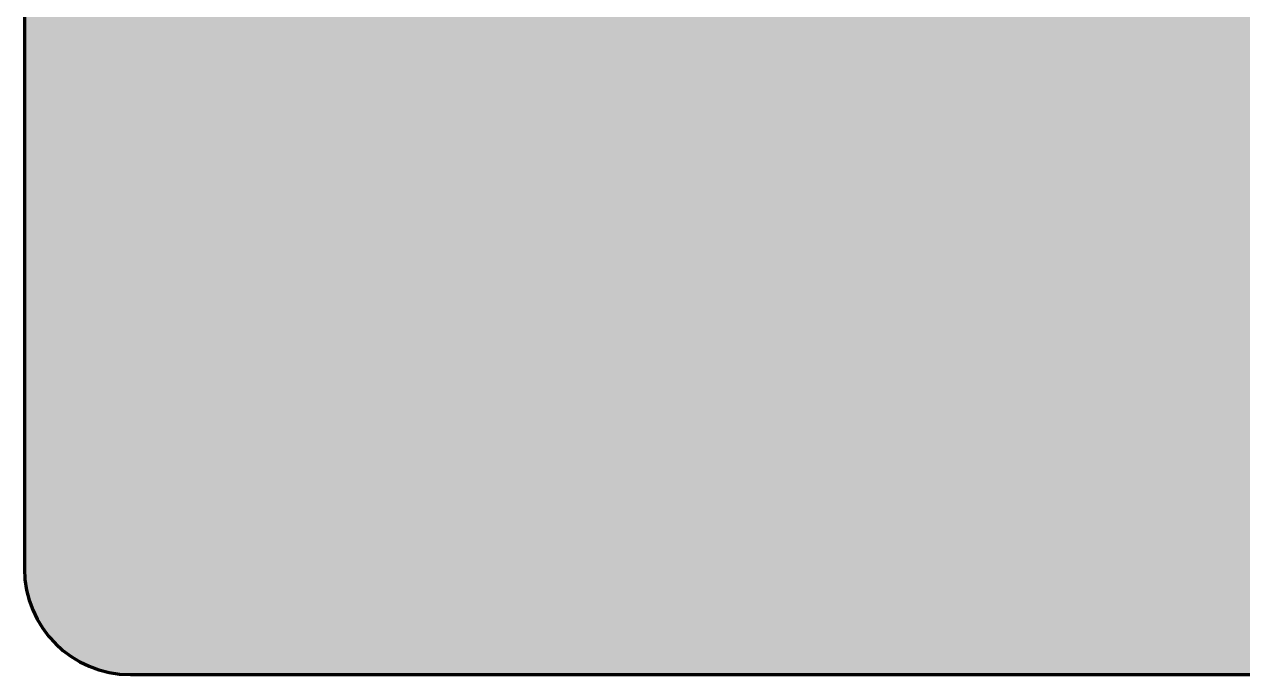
# Model space of a CAD drawing. Header units: millimetres. Extents: x -44 to 182, y -115 to -30.
# Drawn here: x -43.6 to 13.9, y -114.9 to -84.3 of the extents above; entities that cross this region are included whole.
import ezdxf

# ---------------------------------------------------------------- set-up
doc = ezdxf.new("R2010")
doc.units = ezdxf.units.MM
doc.header["$MEASUREMENT"] = 0
doc.layers.add('Sfondo', color=7, linetype='Continuous', lineweight=0)
doc.layers.add('Simboli', color=7, linetype='Continuous', lineweight=0)

msp = doc.modelspace()

# ---------------------------------------------------------------- hatches: boundary and pattern name
at = {"layer": 'Sfondo', "true_color": 0x1d252c, "transparency": 33554687}
h = msp.add_hatch(color=250, dxfattribs=at)
h.dxf.hatch_style = 2
edge = h.paths.add_edge_path()
edge.add_spline(control_points=[(177.442, -114.942), (177.442, -114.942), (-38.558, -114.942), (-38.558, -114.942), (-41.319, -114.942), (-43.558, -112.703), (-43.558, -109.942), (-43.558, -109.942), (-43.558, -34.942), (-43.558, -34.942), (-43.558, -32.18), (-41.319, -29.942), (-38.558, -29.942), (-38.558, -29.942), (177.442, -29.942), (177.442, -29.942), (180.204, -29.942), (182.442, -32.18), (182.442, -34.942), (182.442, -34.942), (182.442, -109.942), (182.442, -109.942), (182.442, -112.703), (180.204, -114.942), (177.442, -114.942)], knot_values=[0, 0, 0, 0, 1, 1, 1, 2, 2, 2, 3, 3, 3, 4, 4, 4, 5, 5, 5, 6, 6, 6, 7, 7, 7, 8, 8, 8, 8], degree=3, periodic=0)

# ---------------------------------------------------------------- linework, layer by layer
at = {"layer": 'Sfondo'}
msp.add_open_spline([(177.442, -114.942), (177.442, -114.942), (-38.558, -114.942), (-38.558, -114.942), (-41.319, -114.942), (-43.558, -112.703), (-43.558, -109.942), (-43.558, -109.942), (-43.558, -34.942), (-43.558, -34.942), (-43.558, -32.18), (-41.319, -29.942), (-38.558, -29.942), (-38.558, -29.942), (177.442, -29.942), (177.442, -29.942), (180.204, -29.942), (182.442, -32.18), (182.442, -34.942), (182.442, -34.942), (182.442, -109.942), (182.442, -109.942), (182.442, -112.703), (180.204, -114.942), (177.442, -114.942)], degree=3, knots=[0, 0, 0, 0, 1, 1, 1, 2, 2, 2, 3, 3, 3, 4, 4, 4, 5, 5, 5, 6, 6, 6, 7, 7, 7, 8, 8, 8, 8], dxfattribs=at)
at = {"layer": 'Simboli', "color": 30, "lineweight": 70, "true_color": 0xec672d}
msp.add_open_spline([(177.442, -114.942), (177.442, -114.942), (-38.558, -114.942), (-38.558, -114.942), (-41.319, -114.942), (-43.558, -112.703), (-43.558, -109.942), (-43.558, -109.942), (-43.558, -34.942), (-43.558, -34.942), (-43.558, -32.18), (-41.319, -29.942), (-38.558, -29.942), (-38.558, -29.942), (177.442, -29.942), (177.442, -29.942), (180.204, -29.942), (182.442, -32.18), (182.442, -34.942), (182.442, -34.942), (182.442, -109.942), (182.442, -109.942), (182.442, -112.703), (180.204, -114.942), (177.442, -114.942)], degree=3, knots=[0, 0, 0, 0, 1, 1, 1, 2, 2, 2, 3, 3, 3, 4, 4, 4, 5, 5, 5, 6, 6, 6, 7, 7, 7, 8, 8, 8, 8], dxfattribs=at)

doc.saveas('drawing.dxf')
